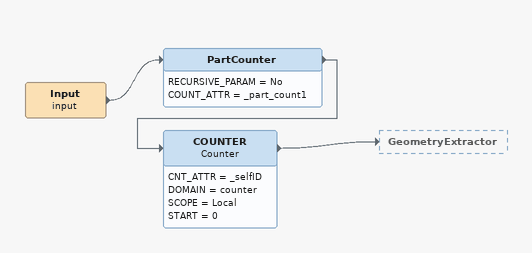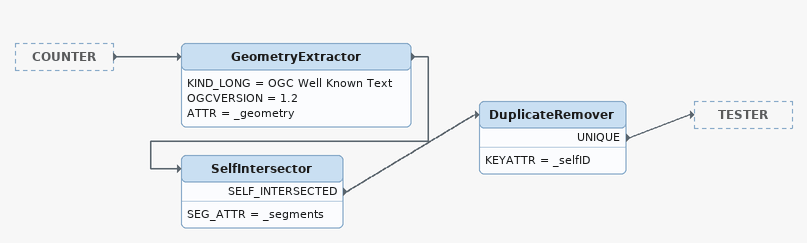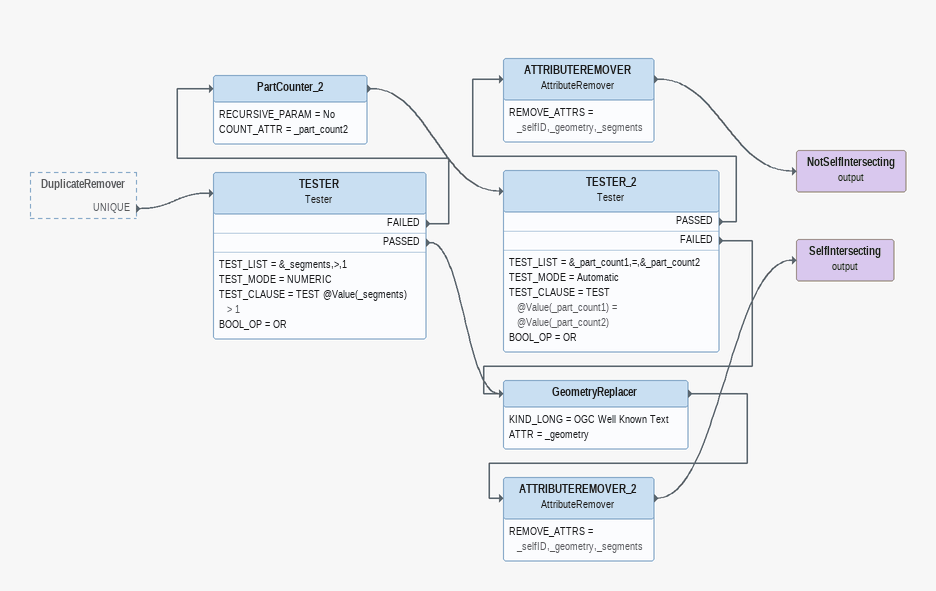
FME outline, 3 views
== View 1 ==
Input (input)
    -> PartCounter
PartCounter
    RECURSIVE_PARAM = No
    COUNT_ATTR = _part_count1
    -> COUNTER
COUNTER: Counter
    CNT_ATTR = _selfID
    DOMAIN = counter
    SCOPE = Local
    START = 0
    -> GeometryExtractor

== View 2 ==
COUNTER [outside]
    -> GeometryExtractor
GeometryExtractor
    KIND_LONG = OGC Well Known Text
    OGCVERSION = 1.2
    ATTR = _geometry
    -> SelfIntersector
SelfIntersector
    SEG_ATTR = _segments
    SELF_INTERSECTED -> DuplicateRemover
DuplicateRemover
    KEYATTR = _selfID
    UNIQUE -> TESTER

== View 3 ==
DuplicateRemover [outside]
    UNIQUE -> TESTER
TESTER: Tester
    TEST_LIST = &_segments,>,1
    TEST_MODE = NUMERIC
    TEST_CLAUSE = TEST @Value(_segments) > 1
    BOOL_OP = OR
    FAILED -> PartCounter_2
    PASSED -> GeometryReplacer
PartCounter_2
    RECURSIVE_PARAM = No
    COUNT_ATTR = _part_count2
    -> TESTER_2
TESTER_2: Tester
    TEST_LIST = &_part_count1,=,&_part_count2
    TEST_MODE = Automatic
    TEST_CLAUSE = TEST @Value(_part_count1) = @Value(_part_count2)
    BOOL_OP = OR
    PASSED -> ATTRIBUTEREMOVER
    FAILED -> GeometryReplacer
ATTRIBUTEREMOVER: AttributeRemover
    REMOVE_ATTRS = _selfID,_geometry,_segments
    -> NotSelfIntersecting (output)
NotSelfIntersecting (output)
GeometryReplacer
    KIND_LONG = OGC Well Known Text
    ATTR = _geometry
    -> ATTRIBUTEREMOVER_2
ATTRIBUTEREMOVER_2: AttributeRemover
    REMOVE_ATTRS = _selfID,_geometry,_segments
    -> SelfIntersecting (output)
SelfIntersecting (output)
